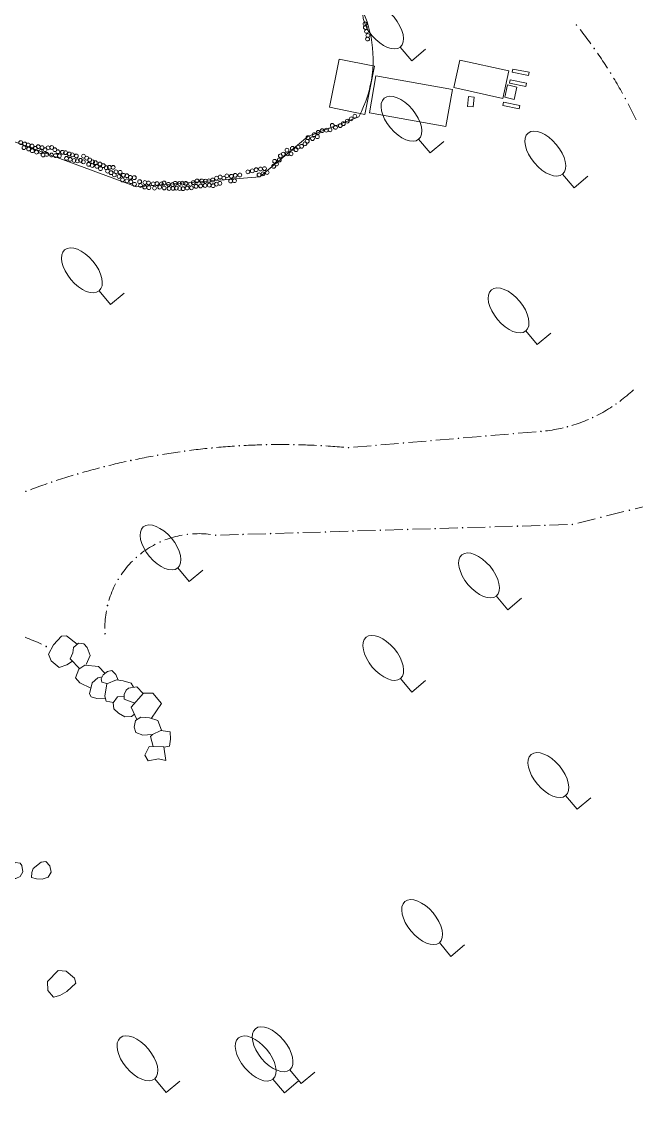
# Model space of a CAD drawing. Header units: metres. Extents: x -10443 to -4073, y -33280 to -26846.
# Drawn here: x -7818.04 to -7800.84, y -29505.71 to -29475.25 of the extents above; entities that cross this region are included whole.
import ezdxf

# ---------------------------------------------------------------- set-up
doc = ezdxf.new("R2010")
doc.units = ezdxf.units.M
doc.header["$MEASUREMENT"] = 0
doc.linetypes.add('CONTINUOUS_1', pattern=[0])
doc.linetypes.add('CONTINUOUS_2', pattern=[0])
for name, color, linetype, lineweight in [('園路', 241, 'CONTINUOUS_2', 18), ('木', 254, 'CONTINUOUS_2', 18), ('木材', 241, 'CONTINUOUS_2', 18), ('構造物', 241, 'CONTINUOUS_2', 18), ('石', 241, 'CONTINUOUS_2', 18), ('護岸', 241, 'CONTINUOUS_2', 18)]:
    doc.layers.add(name, color=color, linetype=linetype, lineweight=lineweight)

msp = doc.modelspace()

# ---------------------------------------------------------------- hatches: boundary and pattern name
at = {"layer": '園路', "linetype": 'CONTINUOUS_1', "lineweight": 18}
for points in [[(-7802.504, -29475.338, 1), (-7802.519, -29475.338, 1)], [(-7802.005, -29475.997, 1), (-7802.02, -29475.997, 1)], [(-7801.547, -29476.685, 1), (-7801.562, -29476.685, 1)], [(-7801.132, -29477.399, 1), (-7801.147, -29477.399, 1)], [(-7801.394, -29485.948, 1), (-7801.409, -29485.948, 1)], [(-7802.046, -29486.327, 1), (-7802.061, -29486.327, 1)], [(-7804.267, -29486.779, 1), (-7804.282, -29486.779, 1)], [(-7803.498, -29486.715, 1), (-7803.513, -29486.715, 1)], [(-7802.755, -29486.585, 1), (-7802.77, -29486.585, 1)], [(-7811.944, -29487.117, 1), (-7811.959, -29487.117, 1)], [(-7811.178, -29487.086, 1), (-7811.193, -29487.086, 1)], [(-7810.412, -29487.085, 1), (-7810.427, -29487.085, 1)], [(-7809.647, -29487.112, 1), (-7809.662, -29487.112, 1)], [(-7808.113, -29487.104, 1), (-7808.128, -29487.104, 1)], [(-7807.344, -29487.039, 1), (-7807.359, -29487.039, 1)], [(-7806.575, -29486.974, 1), (-7806.59, -29486.974, 1)], [(-7805.806, -29486.909, 1), (-7805.821, -29486.909, 1)], [(-7805.036, -29486.844, 1), (-7805.051, -29486.844, 1)], [(-7814.225, -29487.382, 1), (-7814.24, -29487.382, 1)], [(-7813.468, -29487.265, 1), (-7813.483, -29487.265, 1)], [(-7812.707, -29487.176, 1), (-7812.722, -29487.176, 1)], [(-7808.883, -29487.169, 1), (-7808.898, -29487.169, 1)], [(-7815.723, -29487.701, 1), (-7815.738, -29487.701, 1)], [(-7814.977, -29487.527, 1), (-7814.992, -29487.527, 1)], [(-7816.462, -29487.904, 1), (-7816.477, -29487.904, 1)], [(-7817.193, -29488.134, 1), (-7817.208, -29488.134, 1)], [(-7817.914, -29488.391, 1), (-7817.929, -29488.391, 1)], [(-7801.018, -29488.92, 1), (-7801.033, -29488.92, 1)], [(-7801.818, -29489.12, 1), (-7801.833, -29489.12, 1)], [(-7811.065, -29489.574, 1), (-7811.08, -29489.574, 1)], [(-7810.297, -29489.551, 1), (-7810.312, -29489.551, 1)], [(-7809.529, -29489.528, 1), (-7809.544, -29489.528, 1)], [(-7808.762, -29489.504, 1), (-7808.777, -29489.504, 1)], [(-7807.994, -29489.481, 1), (-7808.009, -29489.481, 1)], [(-7807.226, -29489.458, 1), (-7807.241, -29489.458, 1)], [(-7806.458, -29489.435, 1), (-7806.473, -29489.435, 1)], [(-7805.69, -29489.412, 1), (-7805.705, -29489.412, 1)], [(-7804.922, -29489.389, 1), (-7804.937, -29489.389, 1)], [(-7804.154, -29489.366, 1), (-7804.169, -29489.366, 1)], [(-7803.386, -29489.343, 1), (-7803.401, -29489.343, 1)], [(-7802.619, -29489.319, 1), (-7802.634, -29489.319, 1)], [(-7814.158, -29489.81, 1), (-7814.173, -29489.81, 1)], [(-7813.394, -29489.596, 1), (-7813.409, -29489.596, 1)], [(-7812.601, -29489.62, 1), (-7812.616, -29489.62, 1)], [(-7811.833, -29489.597, 1), (-7811.848, -29489.597, 1)], [(-7814.824, -29490.242, 1), (-7814.839, -29490.242, 1)], [(-7815.33, -29490.853, 1), (-7815.345, -29490.853, 1)], [(-7815.63, -29491.587, 1), (-7815.645, -29491.587, 1)], [(-7815.697, -29492.378, 1), (-7815.712, -29492.378, 1)], [(-7817.346, -29492.734, 1), (-7817.361, -29492.734, 1)]]:
    msp.add_hatch(color=241, dxfattribs=at).paths.add_polyline_path(points, flags=0)

# ---------------------------------------------------------------- linework, layer by layer
at = {"layer": '園路', "color": 1, "linetype": 'CONTINUOUS_1', "lineweight": 18}
for p, q in [((-7804.908, -29486.833), (-7804.41, -29486.791)), ((-7804.139, -29486.768), (-7803.641, -29486.726)), ((-7808.755, -29487.157), (-7808.256, -29487.115)), ((-7807.985, -29487.092), (-7807.487, -29487.05)), ((-7807.216, -29487.027), (-7806.718, -29486.985)), ((-7806.447, -29486.963), (-7805.949, -29486.921)), ((-7805.678, -29486.898), (-7805.179, -29486.856)), ((-7801.669, -29489.081), (-7801.183, -29488.96)), ((-7800.868, -29488.881), (-7800.383, -29488.76)), ((-7802.469, -29489.28), (-7801.983, -29489.159)), ((-7811.707, -29489.593), (-7811.207, -29489.578)), ((-7810.939, -29489.57), (-7810.439, -29489.555)), ((-7810.171, -29489.547), (-7809.671, -29489.532)), ((-7809.403, -29489.523), (-7808.903, -29489.508)), ((-7808.635, -29489.5), (-7808.135, -29489.485)), ((-7807.867, -29489.477), (-7807.367, -29489.462)), ((-7807.099, -29489.454), (-7806.6, -29489.439)), ((-7806.331, -29489.431), (-7805.832, -29489.416)), ((-7805.564, -29489.408), (-7805.064, -29489.393)), ((-7804.796, -29489.385), (-7804.296, -29489.37)), ((-7804.028, -29489.362), (-7803.528, -29489.347)), ((-7803.26, -29489.339), (-7802.76, -29489.324)), ((-7812.474, -29489.616), (-7811.975, -29489.601))]:
    msp.add_line(p, q, dxfattribs=at)
for centre in [(-7802.511, -29475.338), (-7802.013, -29475.997), (-7801.555, -29476.685), (-7801.14, -29477.399), (-7801.402, -29485.948), (-7802.054, -29486.327), (-7804.275, -29486.779), (-7803.505, -29486.715), (-7802.762, -29486.585), (-7811.951, -29487.117), (-7811.186, -29487.086), (-7810.42, -29487.085), (-7809.654, -29487.112), (-7808.121, -29487.104), (-7807.352, -29487.039), (-7806.582, -29486.974), (-7805.813, -29486.909), (-7805.044, -29486.844), (-7814.233, -29487.382), (-7813.476, -29487.265), (-7812.715, -29487.176), (-7808.89, -29487.169), (-7815.731, -29487.701), (-7814.985, -29487.527), (-7816.47, -29487.904), (-7817.2, -29488.134), (-7817.922, -29488.391), (-7801.026, -29488.92), (-7801.826, -29489.12), (-7811.073, -29489.574), (-7810.305, -29489.551), (-7809.537, -29489.528), (-7808.769, -29489.504), (-7808.001, -29489.481), (-7807.233, -29489.458), (-7806.465, -29489.435), (-7805.698, -29489.412), (-7804.93, -29489.389), (-7804.162, -29489.366), (-7803.394, -29489.343), (-7802.626, -29489.319), (-7814.166, -29489.81), (-7813.402, -29489.596), (-7812.609, -29489.62), (-7811.841, -29489.597), (-7814.831, -29490.242), (-7815.337, -29490.853), (-7815.637, -29491.587), (-7815.705, -29492.378), (-7817.353, -29492.734)]:
    msp.add_circle(centre, 0.0075, dxfattribs=at)
for centre, radius, start, end in [((-7813.067, -29483.85), 13.56, 36.0775, 38.1902), ((-7813.067, -29483.85), 13.56, 32.5859, 34.6986), ((-7813.067, -29483.85), 13.56, 29.0944, 31.207), ((-7813.067, -29483.85), 13.56, 25.6028, 27.7155), ((-7803.866, -29482.452), 4.277, 306.8904, 313.588), ((-7803.866, -29482.452), 4.277, 296.7762, 303.4738), ((-7803.866, -29482.452), 4.277, 286.6621, 293.3597), ((-7803.866, -29482.452), 4.277, 276.548, 283.2455), ((-7810.762, -29507.306), 20.224, 93.7466, 95.1631), ((-7810.762, -29507.306), 20.224, 91.5763, 92.9928), ((-7810.762, -29507.306), 20.224, 89.406, 90.8225), ((-7810.762, -29507.306), 20.224, 87.2357, 88.6522), ((-7810.762, -29507.306), 20.224, 85.0654, 86.4819), ((-7810.762, -29507.306), 20.224, 100.2575, 101.674), ((-7810.762, -29507.306), 20.224, 98.0872, 99.5037), ((-7810.762, -29507.306), 20.224, 95.9169, 97.3334), ((-7810.762, -29507.306), 20.224, 104.5981, 106.0146), ((-7810.762, -29507.306), 20.224, 102.4278, 103.8443), ((-7810.762, -29507.306), 20.224, 106.7684, 108.1849), ((-7810.762, -29507.306), 20.224, 108.9387, 110.3552), ((-7813.084, -29492.203), 2.627, 82.803, 93.7099), ((-7813.084, -29492.203), 2.627, 117.5522, 128.4592), ((-7813.084, -29492.203), 2.627, 100.1776, 111.0846), ((-7813.084, -29492.203), 2.627, 134.9268, 145.8338), ((-7813.084, -29492.203), 2.627, 152.3014, 163.2084), ((-7813.084, -29492.203), 2.627, 169.676, 180.583), ((-7820.324, -29498.723), 6.686, 64.8817, 69.1663)]:
    msp.add_arc(centre, radius, start, end, dxfattribs=at)
at = {"layer": '木', "color": 1, "linetype": 'CONTINUOUS_1', "lineweight": 18}
for p, q in [((-7807.118, -29476.339), (-7807.44, -29475.956)), ((-7806.735, -29476.017), (-7807.118, -29476.339)), ((-7806.606, -29478.921), (-7806.927, -29478.538)), ((-7806.223, -29478.6), (-7806.606, -29478.921)), ((-7802.576, -29479.896), (-7802.897, -29479.513)), ((-7802.193, -29479.574), (-7802.576, -29479.896)), ((-7815.552, -29483.164), (-7815.873, -29482.781)), ((-7815.169, -29482.843), (-7815.552, -29483.164)), ((-7803.607, -29484.285), (-7803.928, -29483.902)), ((-7803.224, -29483.964), (-7803.607, -29484.285)), ((-7813.35, -29490.919), (-7813.672, -29490.536)), ((-7812.967, -29490.598), (-7813.35, -29490.919)), ((-7804.433, -29491.704), (-7804.754, -29491.321)), ((-7804.05, -29491.383), (-7804.433, -29491.704)), ((-7807.114, -29494.009), (-7807.436, -29493.626)), ((-7806.731, -29493.688), (-7807.114, -29494.009)), ((-7802.492, -29497.291), (-7802.813, -29496.908)), ((-7802.109, -29496.97), (-7802.492, -29497.291)), ((-7806.027, -29501.407), (-7806.348, -29501.023)), ((-7805.644, -29501.085), (-7806.027, -29501.407)), ((-7810.213, -29504.965), (-7810.534, -29504.582)), ((-7809.83, -29504.644), (-7810.213, -29504.965)), ((-7813.996, -29505.217), (-7814.317, -29504.834)), ((-7813.613, -29504.896), (-7813.996, -29505.217)), ((-7810.685, -29505.224), (-7811.007, -29504.841)), ((-7810.302, -29504.902), (-7810.685, -29505.224))]:
    msp.add_line(p, q, dxfattribs=at)
for centre in [(-7807.922, -29475.381), (-7807.409, -29477.963), (-7803.38, -29478.938), (-7816.355, -29482.206), (-7804.41, -29483.328), (-7814.154, -29489.962), (-7805.236, -29490.747), (-7807.918, -29493.052), (-7803.295, -29496.333), (-7806.83, -29500.449), (-7814.799, -29504.26), (-7811.489, -29504.266), (-7811.016, -29504.008)]:
    msp.add_ellipse(centre, major_axis=(-0.482, 0.575), ratio=0.533333, dxfattribs=at)
at = {"layer": '木材', "color": 4, "linetype": 'CONTINUOUS_2', "lineweight": 18}
for centre in [(-7808.43, -29475.306), (-7808.418, -29475.409), (-7808.387, -29475.518), (-7808.357, -29475.733), (-7808.348, -29475.635), (-7808.925, -29478.032), (-7808.815, -29477.964), (-7808.714, -29477.89), (-7809.742, -29478.345), (-7809.63, -29478.298), (-7809.512, -29478.281), (-7809.407, -29478.275), (-7809.346, -29478.149), (-7809.257, -29478.204), (-7809.122, -29478.155), (-7809.036, -29478.099), (-7818.067, -29478.631), (-7810.046, -29478.593), (-7810.023, -29478.491), (-7809.9, -29478.519), (-7809.853, -29478.409), (-7809.763, -29478.465), (-7817.976, -29478.772), (-7817.958, -29478.668), (-7817.858, -29478.697), (-7817.846, -29478.811), (-7817.749, -29478.726), (-7817.742, -29478.859), (-7817.658, -29478.793), (-7817.623, -29478.899), (-7817.576, -29478.746), (-7817.515, -29478.881), (-7817.469, -29478.772), (-7817.382, -29478.83), (-7817.341, -29478.96), (-7817.303, -29478.777), (-7817.2, -29478.767), (-7817.111, -29478.83), (-7817.027, -29478.887), (-7816.9, -29478.901), (-7816.812, -29478.911), (-7816.705, -29478.95), (-7810.717, -29478.954), (-7810.613, -29478.844), (-7810.605, -29478.944), (-7810.499, -29478.946), (-7810.462, -29478.793), (-7810.36, -29478.83), (-7810.304, -29478.759), (-7810.204, -29478.734), (-7810.11, -29478.665), (-7817.442, -29478.976), (-7817.205, -29478.98), (-7817.094, -29478.996), (-7816.985, -29479.001), (-7816.787, -29479.073), (-7816.683, -29479.101), (-7816.622, -29478.972), (-7816.569, -29479.132), (-7816.508, -29479.004), (-7816.482, -29479.143), (-7816.393, -29479.128), (-7816.312, -29479.171), (-7816.309, -29479.01), (-7816.221, -29479.066), (-7816.166, -29479.24), (-7816.136, -29479.118), (-7816.064, -29479.271), (-7816.054, -29479.17), (-7815.977, -29479.194), (-7815.849, -29479.232), (-7810.959, -29479.154), (-7810.908, -29479.231), (-7810.827, -29479.116), (-7810.797, -29479.002), (-7815.936, -29479.296), (-7815.832, -29479.36), (-7815.755, -29479.276), (-7815.67, -29479.332), (-7815.639, -29479.429), (-7815.585, -29479.324), (-7815.538, -29479.473), (-7815.479, -29479.324), (-7815.446, -29479.533), (-7815.4, -29479.448), (-7815.284, -29479.462), (-7815.188, -29479.546), (-7815.098, -29479.558), (-7812.296, -29479.561), (-7812.169, -29479.574), (-7812.06, -29479.549), (-7811.935, -29479.538), (-7811.707, -29479.448), (-7811.583, -29479.422), (-7811.477, -29479.389), (-7811.395, -29479.532), (-7811.353, -29479.37), (-7811.286, -29479.504), (-7811.243, -29479.359), (-7811.166, -29479.469), (-7810.987, -29479.296), (-7815.317, -29479.58), (-7815.218, -29479.675), (-7815.095, -29479.702), (-7815, -29479.605), (-7814.984, -29479.725), (-7814.888, -29479.612), (-7814.883, -29479.797), (-7814.739, -29479.724), (-7814.712, -29479.83), (-7814.596, -29479.874), (-7814.593, -29479.749), (-7814.489, -29479.761), (-7814.361, -29479.784), (-7814.251, -29479.779), (-7814.176, -29479.876), (-7814.124, -29479.786), (-7814.057, -29479.76), (-7813.931, -29479.798), (-7813.816, -29479.803), (-7813.741, -29479.771), (-7813.626, -29479.774), (-7813.545, -29479.767), (-7813.446, -29479.769), (-7813.315, -29479.794), (-7813.236, -29479.751), (-7813.158, -29479.856), (-7813.133, -29479.705), (-7813.031, -29479.844), (-7813, -29479.706), (-7812.907, -29479.833), (-7812.897, -29479.71), (-7812.799, -29479.699), (-7812.788, -29479.82), (-7812.694, -29479.678), (-7812.681, -29479.837), (-7812.589, -29479.795), (-7812.586, -29479.626), (-7812.491, -29479.771), (-7812.485, -29479.594), (-7812.38, -29479.626), (-7812.191, -29479.707), (-7812.083, -29479.698), (-7814.481, -29479.892), (-7814.321, -29479.905), (-7814.05, -29479.899), (-7813.914, -29479.917), (-7813.805, -29479.913), (-7813.71, -29479.908), (-7813.617, -29479.917), (-7813.523, -29479.922), (-7813.407, -29479.902), (-7813.29, -29479.897)]:
    msp.add_circle(centre, 0.0535, dxfattribs=at)
at = {"layer": '構造物', "color": 1, "linetype": 'CONTINUOUS_2', "lineweight": 18, "flags": 128}
for points in [[(-7809.423, -29477.64), (-7809.149, -29476.292), (-7808.163, -29476.493), (-7808.437, -29477.84)], [(-7805.942, -29477.09), (-7805.773, -29476.319), (-7804.398, -29476.62), (-7804.567, -29477.392)], [(-7808.306, -29477.799), (-7806.169, -29478.181), (-7805.984, -29477.148), (-7808.122, -29476.766)], [(-7804.312, -29476.664), (-7804.293, -29476.572), (-7803.834, -29476.662), (-7803.852, -29476.754)], [(-7804.516, -29477.362), (-7804.438, -29477.018), (-7804.178, -29477.077), (-7804.256, -29477.421)], [(-7804.386, -29476.971), (-7804.368, -29476.878), (-7803.908, -29476.969), (-7803.927, -29477.061)], [(-7805.563, -29477.618), (-7805.535, -29477.342), (-7805.376, -29477.358), (-7805.404, -29477.634)], [(-7804.569, -29477.592), (-7804.55, -29477.499), (-7804.091, -29477.59), (-7804.109, -29477.682)]]:
    msp.add_lwpolyline(points, close=True, dxfattribs=at)
at = {"layer": '石', "color": 4, "linetype": 'CONTINUOUS_2', "lineweight": 18, "flags": 128}
for points in [[(-7816.483, -29492.665), (-7816.781, -29492.436), (-7816.926, -29492.441), (-7817.146, -29492.684), (-7817.293, -29492.945), (-7817.211, -29493.131), (-7816.994, -29493.32), (-7816.772, -29493.251), (-7816.615, -29493.144)], [(-7816.413, -29493.356), (-7816.679, -29493.077), (-7816.612, -29492.909), (-7816.594, -29492.767), (-7816.453, -29492.638), (-7816.299, -29492.657), (-7816.207, -29492.76), (-7816.126, -29492.989), (-7816.236, -29493.235)], [(-7815.703, -29493.488), (-7815.887, -29493.293), (-7816.268, -29493.257), (-7816.436, -29493.372), (-7816.532, -29493.611), (-7816.415, -29493.751), (-7816.102, -29493.898)], [(-7815.659, -29493.773), (-7815.795, -29493.732), (-7815.813, -29493.638), (-7815.761, -29493.531), (-7815.633, -29493.436), (-7815.513, -29493.408), (-7815.402, -29493.515), (-7815.343, -29493.675)], [(-7815.789, -29493.588), (-7815.91, -29493.609), (-7816.067, -29493.751), (-7816.14, -29494.057), (-7816.099, -29494.14), (-7815.934, -29494.188), (-7815.694, -29494.198)], [(-7815.472, -29494.305), (-7815.677, -29494.269), (-7815.712, -29494.126), (-7815.66, -29493.784), (-7815.385, -29493.668), (-7815.2, -29493.7), (-7814.973, -29493.763), (-7814.914, -29493.876)], [(-7815.171, -29494.137), (-7815.357, -29494.142), (-7815.478, -29494.315), (-7815.462, -29494.477), (-7815.334, -29494.599), (-7815.15, -29494.701), (-7814.963, -29494.693), (-7814.882, -29494.628)], [(-7814.877, -29494.323), (-7815.168, -29494.206), (-7815.174, -29494.076), (-7815.117, -29493.958), (-7815.05, -29493.899), (-7814.814, -29493.86), (-7814.638, -29494.046)], [(-7814.812, -29494.776), (-7814.974, -29494.436), (-7814.632, -29494.039), (-7814.367, -29494.043), (-7814.127, -29494.333), (-7814.407, -29494.745)], [(-7814.39, -29495.202), (-7814.645, -29495.22), (-7814.849, -29495.137), (-7814.892, -29494.993), (-7814.855, -29494.802), (-7814.7, -29494.708), (-7814.462, -29494.727), (-7814.228, -29494.803), (-7814.123, -29495.077)], [(-7814.356, -29495.535), (-7814.438, -29495.255), (-7814.375, -29495.195), (-7814.147, -29495.088), (-7813.879, -29495.125), (-7813.874, -29495.329), (-7813.9, -29495.525), (-7814.056, -29495.552)], [(-7814.593, -29495.774), (-7814.47, -29495.533), (-7814.057, -29495.54), (-7814.009, -29495.927), (-7814.214, -29495.88), (-7814.499, -29495.936), (-7814.593, -29495.774)], [(-7818.388, -29499.112), (-7818.339, -29498.923), (-7818.223, -29498.783), (-7818.078, -29498.796), (-7818.038, -29498.861), (-7818.011, -29499.04), (-7818.085, -29499.176), (-7818.207, -29499.232), (-7818.319, -29499.224), (-7818.361, -29499.174), (-7818.388, -29499.112)], [(-7817.769, -29499.201), (-7817.759, -29499.061), (-7817.714, -29498.944), (-7817.498, -29498.772), (-7817.363, -29498.75), (-7817.256, -29498.877), (-7817.214, -29499.054), (-7817.298, -29499.193), (-7817.467, -29499.245), (-7817.628, -29499.237), (-7817.769, -29499.201)], [(-7817.153, -29502.547), (-7817.31, -29502.361), (-7817.314, -29502.109), (-7817.015, -29501.803), (-7816.792, -29501.822), (-7816.566, -29502.015), (-7816.522, -29502.153), (-7816.776, -29502.39), (-7816.976, -29502.502), (-7817.153, -29502.547)]]:
    msp.add_lwpolyline(points, dxfattribs=at)
at = {"layer": '護岸', "color": 1, "lineweight": 18, "flags": 128}
msp.add_lwpolyline([(-7912.45, -29581.862), (-7918.543, -29585.261), (-7918.892, -29584.432), (-7919.487, -29584.063), (-7919.631, -29583.657), (-7920.146, -29583.134), (-7920.457, -29582.659), (-7920.509, -29582.23), (-7920.912, -29581.514), (-7921.218, -29580.705), (-7921.428, -29579.702), (-7921.1, -29578.57), (-7921.441, -29577.815), (-7921.62, -29576.685), (-7921.344, -29576.307), (-7921.314, -29576.003), (-7920.979, -29575.547), (-7920.813, -29574.851), (-7920.49, -29574.097), (-7919.859, -29573.095), (-7919.816, -29572.476, -0.288423), (-7918.81, -29571.11), (-7918.581, -29570.411), (-7918.358, -29569.775), (-7917.989, -29568.752), (-7917.639, -29568.504), (-7917.279, -29567.66), (-7917.023, -29567.191), (-7916.753, -29566.501), (-7916.316, -29566.114), (-7915.988, -29565.62), (-7915.84, -29565.122), (-7915.484, -29564.761), (-7915.325, -29563.775), (-7915.273, -29563.314), (-7914.96, -29562.876), (-7915.002, -29562.301), (-7914.707, -29560.939), (-7914.33, -29559.7, 0.194338), (-7917.22, -29546.765, 0.069516), (-7923.025, -29539.812), (-7924.976, -29538.062), (-7925.905, -29536.865), (-7927.1, -29536.237), (-7928.19, -29535.644), (-7928.948, -29534.702), (-7929.929, -29534.723), (-7930.151, -29534.316), (-7930.235, -29533.574), (-7930.46, -29533.411), (-7930.917, -29532.971), (-7931.3, -29532.161), (-7931.314, -29531.643, -0.024416), (-7931.642, -29531.023, -0.125332), (-7932.78, -29529.052), (-7933.201, -29527.981, 0.231484), (-7934.194, -29527.13), (-7934.671, -29526.652), (-7934.879, -29525.484, -0.264542), (-7936.216, -29524.65), (-7936.552, -29524.426), (-7936.657, -29524.056), (-7936.857, -29523.823), (-7937.169, -29524.031), (-7938.551, -29523.928, 0.025048), (-7939.01, -29523.963), (-7939.431, -29524.182), (-7939.618, -29524.088), (-7940.04, -29524.215), (-7940.211, -29524.025), (-7940.101, -29523.77), (-7940.304, -29520.437), (-7939.766, -29520.321), (-7938.368, -29520.417), (-7937.261, -29520.146), (-7936.807, -29519.697), (-7936.373, -29519.63), (-7936.31, -29519.62), (-7934.652, -29518.95), (-7934.636, -29519.014), (-7934.494, -29518.655), (-7933.889, -29518.262), (-7933.356, -29517.94), (-7932.78, -29517.573), (-7932.341, -29517.254, -0.101763), (-7930.792, -29515.702), (-7930.233, -29515.485, -0.124184), (-7928.386, -29513.623), (-7927.286, -29512.617, -0.076263), (-7925.912, -29511.349), (-7925.666, -29511.151), (-7925.093, -29510.775), (-7924.916, -29510.71), (-7924.547, -29510.483), (-7924.427, -29510.037, 0.12791), (-7923.562, -29509.261, -0.12455), (-7922.705, -29508.017, 0.042697), (-7921.253, -29506.928, -0.143457), (-7920.251, -29505.61, -0.24416), (-7916.01, -29502.496), (-7914.313, -29501.685), (-7914.019, -29501.214), (-7912.337, -29499.863), (-7910.137, -29498.324), (-7908.073, -29497.231), (-7906.706, -29496.348), (-7905.48, -29495.237, -0.056829), (-7902.436, -29492.995, -0.036659), (-7897.846, -29491.108), (-7897.015, -29490.91), (-7896.202, -29490.283), (-7895.07, -29489.579), (-7894.411, -29489.146), (-7893.7, -29488.484), (-7893.216, -29488.145, -0.222982), (-7891.693, -29486.57), (-7891.316, -29486.502), (-7891.082, -29486.074), (-7888.441, -29483.145), (-7888.37, -29482.739), (-7887.804, -29482.412), (-7887.196, -29481.704), (-7886.723, -29480.913), (-7886.337, -29480.588, -0.123015), (-7883.749, -29477.429), (-7882.062, -29476.161, -0.129953), (-7879.918, -29474.593), (-7876.575, -29472.216), (-7872.917, -29471.105), (-7872.318, -29470.588), (-7871.084, -29470.388), (-7869.982, -29469.676), (-7868.422, -29468.997), (-7867.466, -29468.793), (-7864.066, -29467.339), (-7862.978, -29467.032), (-7862.623, -29466.86), (-7862.018, -29465.781), (-7861.321, -29465.767), (-7860.755, -29465.578), (-7859.888, -29464.858), (-7859.698, -29464.054), (-7860.132, -29463.405), (-7859.18, -29461.795), (-7858.439, -29460.672, -0.222516), (-7856.241, -29455.341), (-7855.569, -29454.811), (-7854.332, -29454.105), (-7852.287, -29453.774, -0.125683), (-7846.07, -29453.631), (-7839.624, -29455.718), (-7836.702, -29456.426), (-7836.082, -29456.91), (-7833.788, -29458.073), (-7832.161, -29459.106), (-7830.976, -29460.124), (-7830.114, -29460.486), (-7829.127, -29461.689), (-7827.574, -29463.12), (-7824.963, -29465.154), (-7823.152, -29466.944), (-7821.527, -29468.842), (-7819.952, -29469.481), (-7819.547, -29469.965), (-7817.905, -29470.861), (-7817.095, -29471.218), (-7815.793, -29471.773), (-7815.06, -29472.084), (-7813.805, -29472.113), (-7812.721, -29471.873), (-7811.412, -29472.329), (-7809.619, -29473.554, -0.376867), (-7808.603, -29477.905), (-7810.031, -29478.461), (-7811.372, -29479.585), (-7814.83, -29479.869), (-7819.656, -29478.088), (-7820.364, -29478.162), (-7821.829, -29479.024), (-7824.693, -29482.344), (-7826.484, -29485.472), (-7827.36, -29486.756), (-7827.419, -29487.223), (-7828.163, -29488.869), (-7828.778, -29489.236), (-7828.866, -29489.837), (-7829.65, -29490.297), (-7830.175, -29491.183), (-7830.503, -29492.578), (-7831.483, -29495.278, 0.089045), (-7831.874, -29505.042, 0.164021), (-7829.786, -29511.434), (-7829.314, -29512.444), (-7828.82, -29512.823), (-7827.479, -29514.775), (-7825.884, -29516.793, 0.188853), (-7822.833, -29518.768, -0.31035), (-7818.103, -29523.784), (-7818.006, -29524.748), (-7817.922, -29525.742, -0.135695), (-7820.185, -29531.02, 0.046883), (-7821.873, -29533.913), (-7822.154, -29534.795), (-7822.208, -29535.199), (-7822.513, -29535.744), (-7822.746, -29536.222), (-7822.969, -29536.562), (-7826.09, -29535.446), (-7825.627, -29534.418), (-7826.501, -29533.347), (-7828.047, -29533.36), (-7830.703, -29532.479), (-7830.495, -29531.323), (-7830.325, -29529.811), (-7829.931, -29528.324), (-7829.918, -29528.191), (-7829.628, -29526.754), (-7829.68, -29525.611), (-7829.867, -29524.794, 0.110139), (-7830.54, -29522.264), (-7831.542, -29522.374), (-7834.724, -29517.698), (-7835.571, -29516.728), (-7837.263, -29514.672), (-7837.59, -29513.183), (-7838.299, -29511.362, -0.14227), (-7838.219, -29502.627), (-7837.117, -29496.853), (-7836.34, -29493.44), (-7835.487, -29489.215), (-7834.517, -29486.163), (-7833.215, -29483.706), (-7832.823, -29481.895), (-7832.747, -29478.825), (-7832.667, -29477.569), (-7833.058, -29475.821), (-7834.441, -29474.774), (-7834.275, -29474.108), (-7834.733, -29473.602), (-7836.657, -29472.664), (-7838.187, -29472.333), (-7840.085, -29471.916), (-7845.18, -29471.158), (-7847.378, -29471.561), (-7848.847, -29471.361), (-7850.121, -29471.294), (-7851.466, -29471.968), (-7852.084, -29472.353), (-7853.124, -29472.665), (-7854.294, -29473.449), (-7855.965, -29474.53), (-7858.437, -29476.374), (-7860.704, -29478.326), (-7861.925, -29479.58), (-7863.398, -29481.162), (-7866.587, -29482.702), (-7868.181, -29483.216), (-7870.553, -29484.218), (-7871.139, -29484.561), (-7872.425, -29484.833), (-7872.857, -29485.163), (-7873.666, -29485.391), (-7874.218, -29485.832), (-7874.735, -29486.145), (-7874.89, -29486.418), (-7875.577, -29486.83), (-7875.965, -29486.826), (-7877.2, -29487.357), (-7877.9, -29487.857), (-7878.785, -29488.281), (-7879.386, -29488.873), (-7881.048, -29490.466), (-7881.916, -29491.709), (-7882.919, -29493.013), (-7883.469, -29493.532), (-7883.965, -29493.56), (-7884.742, -29494.344), (-7885.799, -29495.004), (-7887.432, -29495.698), (-7888.184, -29495.835), (-7889.394, -29496.278), (-7890.397, -29496.824), (-7891.153, -29496.865), (-7892.08, -29497.082), (-7892.903, -29497.279), (-7893.828, -29497.407), (-7894.289, -29497.564), (-7895.002, -29498.206), (-7895.718, -29497.994), (-7896.456, -29497.822), (-7897.487, -29497.601), (-7897.914, -29497.792), (-7898.217, -29498.026), (-7898.909, -29498.563), (-7899.866, -29499.333), (-7900.181, -29499.96), (-7900.698, -29500.443), (-7901.439, -29500.914), (-7902.125, -29501.283), (-7903.527, -29501.732), (-7905.304, -29502.413), (-7907.873, -29503.514), (-7909.358, -29505.039), (-7910.674, -29507.125), (-7911.816, -29508.892), (-7912.156, -29509.486), (-7912.633, -29509.952), (-7913.205, -29510.267), (-7914.008, -29510.996), (-7914.78, -29511.973), (-7915.155, -29512.608), (-7915.562, -29512.998), (-7916.064, -29513.162), (-7917.263, -29513.936), (-7918.367, -29515.093), (-7918.46, -29515.65), (-7919.938, -29517.471), (-7920.365, -29517.914), (-7920.636, -29518.332), (-7921.465, -29519.335), (-7921.737, -29519.663), (-7922.01, -29520.086), (-7922.466, -29520.703), (-7923.144, -29520.996), (-7923.762, -29521.733), (-7923.902, -29523.286), (-7923.954, -29524.137), (-7923.329, -29526.256), (-7922.953, -29527.28), (-7922.205, -29528.349), (-7921.568, -29529.482), (-7920.874, -29531.104), (-7920.767, -29531.935), (-7920.519, -29533.122), (-7919.804, -29534.367), (-7919.125, -29535.477), (-7918.83, -29535.801), (-7918.522, -29535.872), (-7917.197, -29537.791), (-7916.6, -29539.014), (-7916.566, -29539.316), (-7916.089, -29540.002), (-7915.821, -29540.151), (-7914.042, -29542.743), (-7913.045, -29543.84), (-7912.728, -29544.518), (-7912.224, -29544.831), (-7911.256, -29546.325), (-7909.986, -29548.299), (-7909.916, -29548.592), (-7909.511, -29549.075), (-7909.099, -29549.828), (-7908.93, -29550.488), (-7908.964, -29551.022), (-7908.826, -29551.619), (-7908.417, -29552.133), (-7908.058, -29552.744), (-7907.947, -29553.661), (-7907.747, -29554.097), (-7908.09, -29555.362), (-7907.885, -29555.783), (-7908.408, -29560.055), (-7908.746, -29562.139), (-7909.632, -29565.991), (-7910.355, -29567.97), (-7910.93, -29569.837), (-7910.622, -29570.204), (-7911.439, -29573.333), (-7911.654, -29573.928), (-7911.64, -29574.311), (-7911.768, -29575.275), (-7912.096, -29576.106), (-7912.245, -29576.862), (-7912.461, -29578.375), (-7912.422, -29579.382), (-7912.45, -29581.862)], format="xyb", dxfattribs=at)

doc.saveas('drawing.dxf')
